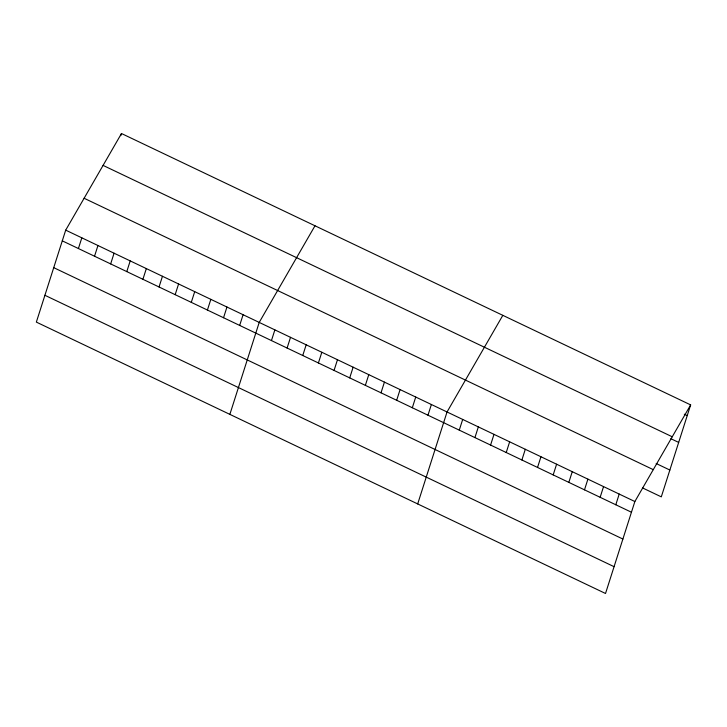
<?xml version="1.0" encoding="UTF-8"?>
<svg xmlns="http://www.w3.org/2000/svg" width="727" height="727" viewBox="0 0 727 727"><rect width="100%" height="100%" fill="white"/><g stroke="black" fill="none" stroke-linecap="round" stroke-linejoin="round"><path stroke-width="1.09" d="M65.703 230.141L36.35 322.106L605.518 593.486L634.862 501.53L690.65 404.894L121.482 133.514L65.703 230.141L634.862 501.53M78.407 248.534L81.824 237.829M120.8 135.649L121.482 133.514M94.537 256.222L97.954 245.517M110.658 263.91L114.075 253.205M126.789 271.598L130.206 260.893M142.919 279.286L146.327 268.59M159.04 286.974L162.457 276.278M175.171 294.671L178.588 283.966M191.292 302.359L194.709 291.654M207.422 310.047L210.839 299.342M223.543 317.735L226.96 307.03M239.674 325.423L243.091 314.718M229.868 414.372L259.212 322.415L315 225.779M271.453 340.581L274.87 329.876M287.101 348.042L290.518 337.337M302.759 355.503L306.167 344.798M318.408 362.964L321.825 352.268M334.057 370.434L337.473 359.729M349.714 377.895L353.131 367.19M365.363 385.355L368.78 374.65M381.012 392.816L384.429 382.12M396.669 400.286L400.086 389.581M412.318 407.747L415.735 397.042M427.976 415.208L431.384 404.503M417.689 503.929L447.041 411.973L502.83 315.336M459.273 430.139L462.69 419.434M474.931 437.599L478.339 426.894M490.58 445.06L493.996 434.355M506.228 452.521L509.645 441.825M521.886 459.991L525.303 449.286M537.535 467.452L540.952 456.747M553.183 474.913L556.6 464.208M568.841 482.374L572.258 471.678M584.49 489.844L587.907 479.138M600.148 497.304L603.555 486.599M615.796 504.765L619.213 494.069M690.65 404.894L661.297 496.859L642.713 487.999M684.298 414.199L687.233 415.599M103.08 165.402L672.239 436.782M670.848 438.681L678.673 442.416M656.163 463.517L669.858 470.042M84.105 198.253L653.273 469.642M62.286 240.846L631.445 512.226M53.725 267.654L622.894 539.043M44.91 295.289L614.07 566.678"/></g></svg>
